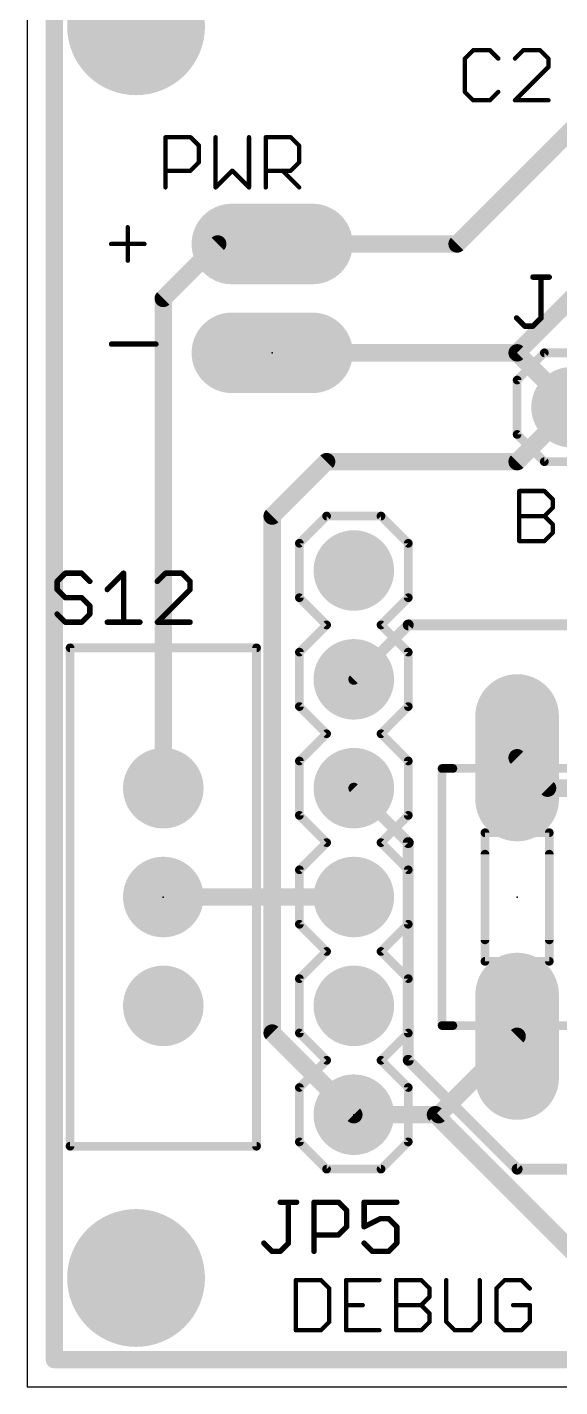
# Model space of a CAD drawing. Extents: x 0 to 100, y 0 to 50.
# Drawn here: x 0 to 12.43, y 0 to 31.73 of the extents above; entities that cross this region are included whole.
import ezdxf

# ---------------------------------------------------------------- set-up
doc = ezdxf.new("R2010")
doc.units = 0
for name, color, linetype in [('1', 22, 'CONTINUOUS'), ('16', 175, 'CONTINUOUS'), ('17', 82, 'CONTINUOUS'), ('18', 82, 'CONTINUOUS'), ('20', 7, 'CONTINUOUS'), ('21', 253, 'CONTINUOUS'), ('23', 7, 'CONTINUOUS'), ('25', 253, 'CONTINUOUS'), ('27', 253, 'CONTINUOUS'), ('51', 253, 'CONTINUOUS')]:
    doc.layers.add(name, color=color, linetype=linetype)

# ---------------------------------------------------------------- blocks, each defined once
blk = doc.blocks.new('ROUNDP')
at = {"const_width": 0.5}
blk.add_lwpolyline([(0, -0.25, 1), (0, 0.25, 1), (0, -0.25)], format="xyb", dxfattribs=at)
blk = doc.blocks.new('LONGP100')
at = {"const_width": 1}
blk.add_lwpolyline([(-0.5, 0), (0.5, 0)], dxfattribs=at)
at = {"const_width": 0.5}
for points in [[(-0.5, 0.25, 1), (-0.5, -0.25)], [(0.5, -0.25, 1), (0.5, 0.25)]]:
    blk.add_lwpolyline(points, format="xyb", dxfattribs=at)
blk = doc.blocks.new('RECT')
blk.add_solid([(-0.5, -0.5), (0.5, -0.5), (-0.5, 0.5), (0.5, 0.5)])
blk = doc.blocks.new('ROUNDV')
at = {"const_width": 0.5}
blk.add_lwpolyline([(0, -0.25, 1), (0, 0.25, 1), (0, -0.25)], format="xyb", dxfattribs=at)

msp = doc.modelspace()

# ---------------------------------------------------------------- linework, layer by layer
at = {"layer": '1'}
for points, const_width in [([(13.97, 30.61), (10.03, 26.67)], 0.4064), ([(10.03, 26.67), (5.715, 26.67)], 0.4064), ([(13.97, 26.67), (11.43, 24.13)], 0.4064), ([(5.715, 24.13), (11.43, 24.13)], 0.4064), ([(11.43, 24.13), (12.7, 22.86)], 0.4064), ([(12.7, 22.86), (11.43, 21.59)], 0.4064), ([(6.985, 21.59), (5.715, 20.32)], 0.4064), ([(11.43, 21.59), (6.985, 21.59)], 0.4064), ([(5.715, 20.32), (5.715, 8.255)], 0.4064), ([(7.62, 16.51), (8.89, 17.78)], 0.254), ([(8.89, 17.78), (12.7, 17.78)], 0.254), ([(12.14, 13.97), (11.43, 14.68)], 0.4064), ([(15.24, 13.97), (12.14, 13.97)], 0.4064), ([(5.715, 8.255), (7.62, 6.35)], 0.4064), ([(9.6, 6.35), (11.43, 8.18)], 0.4064), ([(7.62, 6.35), (9.525, 6.35)], 0.4064), ([(9.525, 6.35), (9.6, 6.35)], 0.4064), ([(13.335, 2.54), (9.525, 6.35)], 0.4064)]:
    msp.add_lwpolyline(points, dxfattribs=dict(at, const_width=const_width))
for points, const_width in [([(5.715, 26.7716, 1), (5.715, 26.5684)], 0.2032), ([(9.9582, 26.7418, 1), (10.1018, 26.5982)], 0.2032), ([(10.03, 26.5684, 1), (10.03, 26.7716)], 0.2032), ([(5.715, 24.2316, 1), (5.715, 24.0284)], 0.2032), ([(11.5018, 24.2018, 1), (11.3582, 24.0582)], 0.2032), ([(11.3582, 24.2018, 1), (11.5018, 24.0582)], 0.2032), ([(11.43, 24.0284, 1), (11.43, 24.2316)], 0.2032), ([(6.985, 21.6916, 1), (6.985, 21.4884)], 0.2032), ([(7.0568, 21.5182, 1), (6.9132, 21.6618)], 0.2032), ([(11.3582, 21.6618, 1), (11.5018, 21.5182)], 0.2032), ([(11.43, 21.4884, 1), (11.43, 21.6916)], 0.2032), ([(5.8166, 20.32, 1), (5.6134, 20.32)], 0.2032), ([(5.6432, 20.3918, 1), (5.7868, 20.2482)], 0.2032), ([(8.89, 17.8435, 1), (8.89, 17.7165)], 0.127), ([(8.9349, 17.7351, 1), (8.8451, 17.8249)], 0.127), ([(7.5751, 16.5549, 1), (7.6649, 16.4651)], 0.127), ([(11.5018, 14.7518, 1), (11.3582, 14.6082)], 0.2032), ([(12.14, 14.0716, 1), (12.14, 13.8684)], 0.2032), ([(12.0682, 13.8982, 1), (12.2118, 14.0418)], 0.2032), ([(5.6134, 8.255, 1), (5.8166, 8.255)], 0.2032), ([(5.7868, 8.3268, 1), (5.6432, 8.1832)], 0.2032), ([(11.5018, 8.1082, 1), (11.3582, 8.2518)], 0.2032), ([(7.62, 6.4516, 1), (7.62, 6.2484)], 0.2032), ([(7.5482, 6.2782, 1), (7.6918, 6.4218)], 0.2032), ([(9.525, 6.4516, 1), (9.525, 6.2484)], 0.2032), ([(9.5968, 6.4218, 1), (9.4532, 6.2782)], 0.2032), ([(9.5282, 6.4218, 1), (9.6718, 6.2782)], 0.2032), ([(9.525, 6.2484, 1), (9.525, 6.4516)], 0.2032), ([(9.6, 6.2484, 1), (9.6, 6.4516)], 0.2032)]:
    msp.add_lwpolyline(points, format="xyb", dxfattribs=dict(at, const_width=const_width))
at = {"layer": '16'}
for points, const_width in [([(0.635, 0.635), (0.635, 33.655)], 0.4064), ([(3.175, 25.4), (4.445, 26.67)], 0.4064), ([(4.445, 26.67), (5.715, 26.67)], 0.4064), ([(3.175, 13.97), (3.175, 25.4)], 0.4064), ([(8.89, 12.7), (7.62, 13.97)], 0.254), ([(8.89, 12.7), (8.89, 7.62)], 0.254), ([(7.62, 11.43), (3.175, 11.43)], 0.4064), ([(8.89, 7.62), (11.43, 5.08)], 0.254), ([(31.75, 5.08), (11.43, 5.08)], 0.254), ([(78.105, 0.635), (0.635, 0.635)], 0.4064)]:
    msp.add_lwpolyline(points, dxfattribs=dict(at, const_width=const_width))
for points, const_width in [([(4.445, 26.7716, 1), (4.445, 26.5684)], 0.2032), ([(4.5168, 26.5982, 1), (4.3732, 26.7418)], 0.2032), ([(5.715, 26.5684, 1), (5.715, 26.7716)], 0.2032), ([(3.2766, 25.4, 1), (3.0734, 25.4)], 0.2032), ([(3.1032, 25.4718, 1), (3.2468, 25.3282)], 0.2032), ([(3.0734, 13.97, 1), (3.2766, 13.97)], 0.2032), ([(7.6649, 14.0149, 1), (7.5751, 13.9251)], 0.127), ([(8.9535, 12.7, 1), (8.8265, 12.7)], 0.127), ([(8.8451, 12.6551, 1), (8.9349, 12.7449)], 0.127), ([(3.175, 11.5316, 1), (3.175, 11.3284)], 0.2032), ([(7.62, 11.3284, 1), (7.62, 11.5316)], 0.2032), ([(8.9349, 7.6649, 1), (8.8451, 7.5751)], 0.127), ([(8.8265, 7.62, 1), (8.9535, 7.62)], 0.127), ([(11.43, 5.1435, 1), (11.43, 5.0165)], 0.127), ([(11.3851, 5.0351, 1), (11.4749, 5.1249)], 0.127), ([(0.635, 0.7366, 1), (0.635, 0.5334)], 0.2032), ([(0.5334, 0.635, 1), (0.7366, 0.635)], 0.2032)]:
    msp.add_lwpolyline(points, format="xyb", dxfattribs=dict(at, const_width=const_width))
at = {"layer": '20'}
for p, q in [((0, 49.52), (0, 0)), ((0, 0), (100, 0))]:
    msp.add_line(p, q, dxfattribs=at)
at = {"layer": '21', "const_width": 0.2032}
for points in [[(12.065, 24.13), (11.43, 23.495)], [(12.065, 24.13), (13.335, 24.13)], [(11.43, 23.495), (11.43, 22.225)], [(11.43, 22.225), (12.065, 21.59)], [(13.335, 21.59), (12.065, 21.59)], [(6.35, 19.685), (6.985, 20.32)], [(6.985, 20.32), (8.255, 20.32)], [(8.255, 20.32), (8.89, 19.685)], [(6.35, 18.415), (6.35, 19.685)], [(8.89, 19.685), (8.89, 18.415)], [(6.985, 17.78), (6.35, 18.415)], [(8.89, 18.415), (8.255, 17.78)], [(6.35, 17.145), (6.985, 17.78)], [(8.255, 17.78), (8.89, 17.145)], [(5.35, 17.245), (1, 17.245)], [(1, 17.245), (1, 5.615)], [(5.35, 5.615), (5.35, 17.245)], [(6.35, 15.875), (6.35, 17.145)], [(8.89, 17.145), (8.89, 15.875)], [(6.985, 15.24), (6.35, 15.875)], [(8.89, 15.875), (8.255, 15.24)], [(6.35, 14.605), (6.985, 15.24)], [(8.255, 15.24), (8.89, 14.605)], [(6.35, 13.335), (6.35, 14.605)], [(8.89, 14.605), (8.89, 13.335)], [(9.68, 8.43), (9.68, 14.43)], [(9.68, 14.43), (9.93, 14.43)], [(6.35, 13.335), (6.985, 12.7)], [(8.255, 12.7), (8.89, 13.335)], [(6.35, 12.065), (6.985, 12.7)], [(8.255, 12.7), (8.89, 12.065)], [(10.68, 12.43), (10.68, 10.43)], [(12.18, 12.43), (12.18, 10.43)], [(6.35, 10.795), (6.35, 12.065)], [(8.89, 12.065), (8.89, 10.795)], [(6.985, 10.16), (6.35, 10.795)], [(8.89, 10.795), (8.255, 10.16)], [(6.35, 9.525), (6.985, 10.16)], [(8.255, 10.16), (8.89, 9.525)], [(6.35, 8.255), (6.35, 9.525)], [(8.89, 9.525), (8.89, 8.255)], [(6.985, 7.62), (6.35, 8.255)], [(8.89, 8.255), (8.255, 7.62)], [(9.93, 8.43), (9.68, 8.43)], [(6.35, 6.985), (6.985, 7.62)], [(8.255, 7.62), (8.89, 6.985)], [(6.35, 5.715), (6.35, 6.985)], [(8.89, 6.985), (8.89, 5.715)], [(1, 5.615), (5.35, 5.615)], [(6.35, 5.715), (6.985, 5.08)], [(8.255, 5.08), (8.89, 5.715)], [(6.985, 5.08), (8.255, 5.08)]]:
    msp.add_lwpolyline(points, dxfattribs=at)
at = {"layer": '21', "const_width": 0.1016}
for points in [[(12.065, 24.1808, 1), (12.065, 24.0792)], [(12.1009, 24.0941, 1), (12.0291, 24.1659)], [(11.4808, 23.495, 1), (11.3792, 23.495)], [(11.3941, 23.5309, 1), (11.4659, 23.4591)], [(11.4659, 22.2609, 1), (11.3941, 22.1891)], [(11.3792, 22.225, 1), (11.4808, 22.225)], [(12.065, 21.6408, 1), (12.065, 21.5392)], [(12.0291, 21.5541, 1), (12.1009, 21.6259)], [(6.985, 20.3708, 1), (6.985, 20.2692)], [(7.0209, 20.2841, 1), (6.9491, 20.3559)], [(8.2909, 20.3559, 1), (8.2191, 20.2841)], [(8.255, 20.2692, 1), (8.255, 20.3708)], [(6.4008, 19.685, 1), (6.2992, 19.685)], [(6.3141, 19.7209, 1), (6.3859, 19.6491)], [(8.9408, 19.685, 1), (8.8392, 19.685)], [(8.8541, 19.6491, 1), (8.9259, 19.7209)], [(6.3859, 18.4509, 1), (6.3141, 18.3791)], [(6.2992, 18.415, 1), (6.4008, 18.415)], [(8.8392, 18.415, 1), (8.9408, 18.415)], [(8.9259, 18.3791, 1), (8.8541, 18.4509)], [(7.0209, 17.7441, 1), (6.9491, 17.8159)], [(6.9491, 17.7441, 1), (7.0209, 17.8159)], [(8.2909, 17.8159, 1), (8.2191, 17.7441)], [(8.2191, 17.8159, 1), (8.2909, 17.7441)], [(1, 17.2958, 1), (1, 17.1942)], [(1.0508, 17.245, 1), (0.9492, 17.245)], [(5.4008, 17.245, 1), (5.2992, 17.245)], [(5.35, 17.1942, 1), (5.35, 17.2958)], [(6.4008, 17.145, 1), (6.2992, 17.145)], [(6.3141, 17.1809, 1), (6.3859, 17.1091)], [(8.9408, 17.145, 1), (8.8392, 17.145)], [(8.8541, 17.1091, 1), (8.9259, 17.1809)], [(6.3859, 15.9109, 1), (6.3141, 15.8391)], [(6.2992, 15.875, 1), (6.4008, 15.875)], [(8.8392, 15.875, 1), (8.9408, 15.875)], [(8.9259, 15.8391, 1), (8.8541, 15.9109)], [(7.0209, 15.2041, 1), (6.9491, 15.2759)], [(6.9491, 15.2041, 1), (7.0209, 15.2759)], [(8.2909, 15.2759, 1), (8.2191, 15.2041)], [(8.2191, 15.2759, 1), (8.2909, 15.2041)], [(6.4008, 14.605, 1), (6.2992, 14.605)], [(6.3141, 14.6409, 1), (6.3859, 14.5691)], [(8.9408, 14.605, 1), (8.8392, 14.605)], [(8.8541, 14.5691, 1), (8.9259, 14.6409)], [(9.7308, 14.43, 1), (9.6292, 14.43)], [(9.68, 14.4808, 1), (9.68, 14.3792)], [(9.93, 14.3792, 1), (9.93, 14.4808)], [(6.3859, 13.3709, 1), (6.3141, 13.2991)], [(6.2992, 13.335, 1), (6.4008, 13.335)], [(8.8392, 13.335, 1), (8.9408, 13.335)], [(8.9259, 13.2991, 1), (8.8541, 13.3709)], [(7.0209, 12.6641, 1), (6.9491, 12.7359)], [(6.9491, 12.6641, 1), (7.0209, 12.7359)], [(8.2909, 12.7359, 1), (8.2191, 12.6641)], [(8.2191, 12.7359, 1), (8.2909, 12.6641)], [(10.7308, 12.43, 1), (10.6292, 12.43)], [(12.2308, 12.43, 1), (12.1292, 12.43)], [(6.4008, 12.065, 1), (6.2992, 12.065)], [(6.3141, 12.1009, 1), (6.3859, 12.0291)], [(8.9408, 12.065, 1), (8.8392, 12.065)], [(8.8541, 12.0291, 1), (8.9259, 12.1009)], [(6.3859, 10.8309, 1), (6.3141, 10.7591)], [(6.2992, 10.795, 1), (6.4008, 10.795)], [(8.8392, 10.795, 1), (8.9408, 10.795)], [(8.9259, 10.7591, 1), (8.8541, 10.8309)], [(10.6292, 10.43, 1), (10.7308, 10.43)], [(12.1292, 10.43, 1), (12.2308, 10.43)], [(7.0209, 10.1241, 1), (6.9491, 10.1959)], [(6.9491, 10.1241, 1), (7.0209, 10.1959)], [(8.2909, 10.1959, 1), (8.2191, 10.1241)], [(8.2191, 10.1959, 1), (8.2909, 10.1241)], [(6.4008, 9.525, 1), (6.2992, 9.525)], [(6.3141, 9.5609, 1), (6.3859, 9.4891)], [(8.9408, 9.525, 1), (8.8392, 9.525)], [(8.8541, 9.4891, 1), (8.9259, 9.5609)], [(6.3859, 8.2909, 1), (6.3141, 8.2191)], [(6.2992, 8.255, 1), (6.4008, 8.255)], [(8.8392, 8.255, 1), (8.9408, 8.255)], [(8.9259, 8.2191, 1), (8.8541, 8.2909)], [(9.68, 8.4808, 1), (9.68, 8.3792)], [(9.6292, 8.43, 1), (9.7308, 8.43)], [(9.93, 8.3792, 1), (9.93, 8.4808)], [(7.0209, 7.5841, 1), (6.9491, 7.6559)], [(6.9491, 7.5841, 1), (7.0209, 7.6559)], [(8.2909, 7.6559, 1), (8.2191, 7.5841)], [(8.2191, 7.6559, 1), (8.2909, 7.5841)], [(6.4008, 6.985, 1), (6.2992, 6.985)], [(6.3141, 7.0209, 1), (6.3859, 6.9491)], [(8.9408, 6.985, 1), (8.8392, 6.985)], [(8.8541, 6.9491, 1), (8.9259, 7.0209)], [(1, 5.6658, 1), (1, 5.5642)], [(5.35, 5.5642, 1), (5.35, 5.6658)], [(6.3859, 5.7509, 1), (6.3141, 5.6791)], [(6.2992, 5.715, 1), (6.4008, 5.715)], [(8.8392, 5.715, 1), (8.9408, 5.715)], [(8.9259, 5.6791, 1), (8.8541, 5.7509)], [(0.9492, 5.615, 1), (1.0508, 5.615)], [(5.2992, 5.615, 1), (5.4008, 5.615)], [(6.985, 5.1308, 1), (6.985, 5.0292)], [(6.9491, 5.0441, 1), (7.0209, 5.1159)], [(8.2191, 5.1159, 1), (8.2909, 5.0441)], [(8.255, 5.0292, 1), (8.255, 5.1308)]]:
    msp.add_lwpolyline(points, format="xyb", dxfattribs=at)
at = {"layer": '23'}
for p in [(5.715, 24.13), (3.175, 11.43), (11.43, 11.43), (7.62, 6.35)]:
    msp.add_point(p, dxfattribs=at)
at = {"layer": '25'}
for points, const_width in [([(10.4057, 31.1922), (10.2108, 30.9973)], 0.1016), ([(10.7955, 31.1922), (10.4057, 31.1922)], 0.1016), ([(10.9904, 30.9973), (10.7955, 31.1922)], 0.1016), ([(11.5751, 31.1922), (11.3802, 30.9973)], 0.1016), ([(11.9649, 31.1922), (11.5751, 31.1922)], 0.1016), ([(12.1598, 30.9973), (11.9649, 31.1922)], 0.1016), ([(10.2108, 30.9973), (10.2108, 30.2177)], 0.1016), ([(11.3802, 30.0228), (12.1598, 30.8024)], 0.1016), ([(12.1598, 30.8024), (12.1598, 30.9973)], 0.1016), ([(10.2108, 30.2177), (10.4057, 30.0228)], 0.1016), ([(10.7955, 30.0228), (10.9904, 30.2177)], 0.1016), ([(10.4057, 30.0228), (10.7955, 30.0228)], 0.1016), ([(12.1598, 30.0228), (11.3802, 30.0228)], 0.1016), ([(3.2258, 27.9908), (3.2258, 29.1602)], 0.1016), ([(3.2258, 29.1602), (3.8105, 29.1602)], 0.1016), ([(3.8105, 29.1602), (4.0054, 28.9653)], 0.1016), ([(4.3952, 29.1602), (4.3952, 27.9908)], 0.1016), ([(5.1748, 27.9908), (5.1748, 29.1602)], 0.1016), ([(5.5646, 27.9908), (5.5646, 29.1602)], 0.1016), ([(5.5646, 29.1602), (6.1493, 29.1602)], 0.1016), ([(6.1493, 29.1602), (6.3442, 28.9653)], 0.1016), ([(4.0054, 28.9653), (4.0054, 28.5755)], 0.1016), ([(6.3442, 28.9653), (6.3442, 28.5755)], 0.1016), ([(4.0054, 28.5755), (3.8105, 28.3806)], 0.1016), ([(6.3442, 28.5755), (6.1493, 28.3806)], 0.1016), ([(3.8105, 28.3806), (3.2258, 28.3806)], 0.1016), ([(4.3952, 27.9908), (4.785, 28.3806)], 0.1016), ([(4.785, 28.3806), (5.1748, 27.9908)], 0.1016), ([(6.1493, 28.3806), (5.5646, 28.3806)], 0.1016), ([(5.9544, 28.3806), (6.3442, 27.9908)], 0.1016), ([(2.3456, 27.0603), (2.3456, 26.2807)], 0.1016), ([(1.9558, 26.6705), (2.7354, 26.6705)], 0.1016), ([(11.7986, 25.8963), (12.1799, 25.8963)], 0.127), ([(11.9893, 24.943), (11.9893, 25.8963)], 0.127), ([(11.4173, 24.943), (11.608, 24.7523)], 0.127), ([(11.608, 24.7523), (11.7986, 24.7523)], 0.127), ([(11.7986, 24.7523), (11.9893, 24.943)], 0.127), ([(1.9685, 24.3339), (3.0023, 24.3339)], 0.127), ([(0.8892, 18.9875), (0.6985, 18.7968)], 0.127), ([(1.2705, 18.9875), (0.8892, 18.9875)], 0.127), ([(1.4612, 18.7968), (1.2705, 18.9875)], 0.127), ([(1.8679, 18.6061), (2.2492, 18.9875)], 0.127), ([(2.2492, 18.9875), (2.2492, 17.8435)], 0.127), ([(3.228, 18.9875), (3.0373, 18.7968)], 0.127), ([(3.6093, 18.9875), (3.228, 18.9875)], 0.127), ([(3.7999, 18.7968), (3.6093, 18.9875)], 0.127), ([(0.6985, 18.7968), (0.6985, 18.6061)], 0.127), ([(3.7999, 18.6061), (3.7999, 18.7968)], 0.127), ([(0.6985, 18.6061), (0.8892, 18.4155)], 0.127), ([(0.8892, 18.4155), (1.2705, 18.4155)], 0.127), ([(1.2705, 18.4155), (1.4612, 18.2248)], 0.127), ([(3.0373, 17.8435), (3.7999, 18.6061)], 0.127), ([(0.8892, 17.8435), (0.6985, 18.0342)], 0.127), ([(1.4612, 18.0342), (1.2705, 17.8435)], 0.127), ([(1.4612, 18.2248), (1.4612, 18.0342)], 0.127), ([(1.2705, 17.8435), (0.8892, 17.8435)], 0.127), ([(1.8679, 17.8435), (2.6305, 17.8435)], 0.127), ([(3.7999, 17.8435), (3.0373, 17.8435)], 0.127), ([(5.9028, 4.3063), (6.2842, 4.3063)], 0.127), ([(6.0935, 3.353), (6.0935, 4.3063)], 0.127), ([(6.6909, 3.1623), (6.6909, 4.3063)], 0.127), ([(6.6909, 4.3063), (7.2629, 4.3063)], 0.127), ([(7.2629, 4.3063), (7.4536, 4.1156)], 0.127), ([(7.4536, 4.1156), (7.4536, 3.7343)], 0.127), ([(8.6229, 4.3063), (7.8603, 4.3063)], 0.127), ([(7.8603, 4.3063), (7.8603, 3.7343)], 0.127), ([(7.8603, 3.7343), (8.2416, 3.925)], 0.127), ([(8.2416, 3.925), (8.4323, 3.925)], 0.127), ([(8.4323, 3.925), (8.6229, 3.7343)], 0.127), ([(7.2629, 3.5436), (6.6909, 3.5436)], 0.127), ([(7.4536, 3.7343), (7.2629, 3.5436)], 0.127), ([(8.6229, 3.7343), (8.6229, 3.353)], 0.127), ([(5.5215, 3.353), (5.7122, 3.1623)], 0.127), ([(5.7122, 3.1623), (5.9028, 3.1623)], 0.127), ([(5.9028, 3.1623), (6.0935, 3.353)], 0.127), ([(8.051, 3.1623), (7.8603, 3.353)], 0.127), ([(8.4323, 3.1623), (8.051, 3.1623)], 0.127), ([(8.6229, 3.353), (8.4323, 3.1623)], 0.127)]:
    msp.add_lwpolyline(points, dxfattribs=dict(at, const_width=const_width))
for points, const_width in [([(10.4057, 31.2176, 1), (10.4057, 31.1668)], 0.0508), ([(10.4237, 31.1742, 1), (10.3877, 31.2102)], 0.0508), ([(10.8135, 31.2102, 1), (10.7775, 31.1742)], 0.0508), ([(10.7955, 31.1668, 1), (10.7955, 31.2176)], 0.0508), ([(11.5751, 31.2176, 1), (11.5751, 31.1668)], 0.0508), ([(11.5931, 31.1742, 1), (11.5571, 31.2102)], 0.0508), ([(11.9829, 31.2102, 1), (11.9469, 31.1742)], 0.0508), ([(11.9649, 31.1668, 1), (11.9649, 31.2176)], 0.0508), ([(10.1928, 31.0153, 1), (10.2288, 30.9793)], 0.0508), ([(10.2362, 30.9973, 1), (10.1854, 30.9973)], 0.0508), ([(10.9724, 30.9793, 1), (11.0084, 31.0153)], 0.0508), ([(11.3622, 31.0153, 1), (11.3982, 30.9793)], 0.0508), ([(12.1852, 30.9973, 1), (12.1344, 30.9973)], 0.0508), ([(12.1344, 30.8024, 1), (12.1852, 30.8024)], 0.0508), ([(12.1418, 30.9793, 1), (12.1778, 31.0153)], 0.0508), ([(12.1778, 30.7844, 1), (12.1418, 30.8204)], 0.0508), ([(10.2288, 30.2357, 1), (10.1928, 30.1997)], 0.0508), ([(10.1854, 30.2177, 1), (10.2362, 30.2177)], 0.0508), ([(11.0084, 30.1997, 1), (10.9724, 30.2357)], 0.0508), ([(10.4057, 30.0482, 1), (10.4057, 29.9974)], 0.0508), ([(10.3877, 30.0048, 1), (10.4237, 30.0408)], 0.0508), ([(10.7775, 30.0408, 1), (10.8135, 30.0048)], 0.0508), ([(10.7955, 29.9974, 1), (10.7955, 30.0482)], 0.0508), ([(11.3622, 30.0408, 1), (11.3982, 30.0048)], 0.0508), ([(11.3802, 30.0482, 1), (11.3802, 29.9974)], 0.0508), ([(12.1598, 29.9974, 1), (12.1598, 30.0482)], 0.0508), ([(3.2512, 29.1602, 1), (3.2004, 29.1602)], 0.0508), ([(3.2258, 29.1856, 1), (3.2258, 29.1348)], 0.0508), ([(3.8285, 29.1782, 1), (3.7925, 29.1422)], 0.0508), ([(3.8105, 29.1348, 1), (3.8105, 29.1856)], 0.0508), ([(4.4206, 29.1602, 1), (4.3698, 29.1602)], 0.0508), ([(5.2002, 29.1602, 1), (5.1494, 29.1602)], 0.0508), ([(5.59, 29.1602, 1), (5.5392, 29.1602)], 0.0508), ([(5.5646, 29.1856, 1), (5.5646, 29.1348)], 0.0508), ([(6.1673, 29.1782, 1), (6.1313, 29.1422)], 0.0508), ([(6.1493, 29.1348, 1), (6.1493, 29.1856)], 0.0508), ([(4.0308, 28.9653, 1), (3.98, 28.9653)], 0.0508), ([(3.9874, 28.9473, 1), (4.0234, 28.9833)], 0.0508), ([(6.3696, 28.9653, 1), (6.3188, 28.9653)], 0.0508), ([(6.3262, 28.9473, 1), (6.3622, 28.9833)], 0.0508), ([(3.98, 28.5755, 1), (4.0308, 28.5755)], 0.0508), ([(4.0234, 28.5575, 1), (3.9874, 28.5935)], 0.0508), ([(6.3188, 28.5755, 1), (6.3696, 28.5755)], 0.0508), ([(6.3622, 28.5575, 1), (6.3262, 28.5935)], 0.0508), ([(3.2258, 28.406, 1), (3.2258, 28.3552)], 0.0508), ([(3.7925, 28.3986, 1), (3.8285, 28.3626)], 0.0508), ([(3.8105, 28.3552, 1), (3.8105, 28.406)], 0.0508), ([(4.803, 28.3986, 1), (4.767, 28.3626)], 0.0508), ([(4.803, 28.3626, 1), (4.767, 28.3986)], 0.0508), ([(5.5646, 28.406, 1), (5.5646, 28.3552)], 0.0508), ([(5.9724, 28.3986, 1), (5.9364, 28.3626)], 0.0508), ([(6.1313, 28.3986, 1), (6.1673, 28.3626)], 0.0508), ([(6.1493, 28.3552, 1), (6.1493, 28.406)], 0.0508), ([(3.2004, 27.9908, 1), (3.2512, 27.9908)], 0.0508), ([(4.3772, 28.0088, 1), (4.4132, 27.9728)], 0.0508), ([(4.3698, 27.9908, 1), (4.4206, 27.9908)], 0.0508), ([(5.1494, 27.9908, 1), (5.2002, 27.9908)], 0.0508), ([(5.1568, 27.9728, 1), (5.1928, 28.0088)], 0.0508), ([(5.5392, 27.9908, 1), (5.59, 27.9908)], 0.0508), ([(6.3262, 27.9728, 1), (6.3622, 28.0088)], 0.0508), ([(2.371, 27.0603, 1), (2.3202, 27.0603)], 0.0508), ([(1.9558, 26.6959, 1), (1.9558, 26.6451)], 0.0508), ([(2.7354, 26.6451, 1), (2.7354, 26.6959)], 0.0508), ([(2.3202, 26.2807, 1), (2.371, 26.2807)], 0.0508), ([(11.7986, 25.928, 1), (11.7986, 25.8645)], 0.0635), ([(12.021, 25.8963, 1), (11.9575, 25.8963)], 0.0635), ([(12.1799, 25.8645, 1), (12.1799, 25.928)], 0.0635), ([(11.4398, 24.9654, 1), (11.3948, 24.9205)], 0.0635), ([(11.608, 24.7841, 1), (11.608, 24.7206)], 0.0635), ([(11.5855, 24.7298, 1), (11.6304, 24.7748)], 0.0635), ([(11.7762, 24.7748, 1), (11.8211, 24.7298)], 0.0635), ([(11.7986, 24.7206, 1), (11.7986, 24.7841)], 0.0635), ([(11.9575, 24.943, 1), (12.021, 24.943)], 0.0635), ([(12.0117, 24.9205, 1), (11.9668, 24.9654)], 0.0635), ([(1.9685, 24.3656, 1), (1.9685, 24.3021)], 0.0635), ([(3.0023, 24.3021, 1), (3.0023, 24.3656)], 0.0635), ([(0.8892, 19.0192, 1), (0.8892, 18.9557)], 0.0635), ([(0.9116, 18.965, 1), (0.8667, 19.0099)], 0.0635), ([(1.2929, 19.0099, 1), (1.248, 18.965)], 0.0635), ([(1.2705, 18.9557, 1), (1.2705, 19.0192)], 0.0635), ([(2.281, 18.9875, 1), (2.2175, 18.9875)], 0.0635), ([(2.2717, 18.965, 1), (2.2268, 19.0099)], 0.0635), ([(3.228, 19.0192, 1), (3.228, 18.9557)], 0.0635), ([(3.2504, 18.965, 1), (3.2055, 19.0099)], 0.0635), ([(3.6317, 19.0099, 1), (3.5868, 18.965)], 0.0635), ([(3.6093, 18.9557, 1), (3.6093, 19.0192)], 0.0635), ([(0.7303, 18.7968, 1), (0.6667, 18.7968)], 0.0635), ([(0.676, 18.8193, 1), (0.721, 18.7744)], 0.0635), ([(1.4387, 18.7744, 1), (1.4836, 18.8193)], 0.0635), ([(3.0148, 18.8193, 1), (3.0597, 18.7744)], 0.0635), ([(3.8317, 18.7968, 1), (3.7682, 18.7968)], 0.0635), ([(3.7775, 18.7744, 1), (3.8224, 18.8193)], 0.0635), ([(0.6667, 18.6061, 1), (0.7303, 18.6061)], 0.0635), ([(0.721, 18.6286, 1), (0.676, 18.5837)], 0.0635), ([(0.8892, 18.4472, 1), (0.8892, 18.3837)], 0.0635), ([(0.8667, 18.393, 1), (0.9116, 18.4379)], 0.0635), ([(1.2929, 18.4379, 1), (1.248, 18.393)], 0.0635), ([(1.2705, 18.3837, 1), (1.2705, 18.4472)], 0.0635), ([(1.8454, 18.6286, 1), (1.8903, 18.5837)], 0.0635), ([(3.7682, 18.6061, 1), (3.8317, 18.6061)], 0.0635), ([(3.8224, 18.5837, 1), (3.7775, 18.6286)], 0.0635), ([(0.721, 18.0566, 1), (0.676, 18.0117)], 0.0635), ([(1.4929, 18.2248, 1), (1.4294, 18.2248)], 0.0635), ([(1.4387, 18.2024, 1), (1.4836, 18.2473)], 0.0635), ([(1.4836, 18.0117, 1), (1.4387, 18.0566)], 0.0635), ([(0.8892, 17.8753, 1), (0.8892, 17.8118)], 0.0635), ([(0.8667, 17.821, 1), (0.9116, 17.866)], 0.0635), ([(1.248, 17.866, 1), (1.2929, 17.821)], 0.0635), ([(1.2705, 17.8118, 1), (1.2705, 17.8753)], 0.0635), ([(1.4294, 18.0342, 1), (1.4929, 18.0342)], 0.0635), ([(1.8679, 17.8753, 1), (1.8679, 17.8118)], 0.0635), ([(2.2175, 17.8435, 1), (2.281, 17.8435)], 0.0635), ([(2.6305, 17.8118, 1), (2.6305, 17.8753)], 0.0635), ([(3.0148, 17.866, 1), (3.0597, 17.821)], 0.0635), ([(3.0373, 17.8753, 1), (3.0373, 17.8118)], 0.0635), ([(3.7999, 17.8118, 1), (3.7999, 17.8753)], 0.0635), ([(5.9028, 4.338, 1), (5.9028, 4.2745)], 0.0635), ([(6.1252, 4.3063, 1), (6.0617, 4.3063)], 0.0635), ([(6.2842, 4.2745, 1), (6.2842, 4.338)], 0.0635), ([(6.6909, 4.338, 1), (6.6909, 4.2745)], 0.0635), ([(6.7226, 4.3063, 1), (6.6592, 4.3063)], 0.0635), ([(7.2853, 4.3287, 1), (7.2404, 4.2838)], 0.0635), ([(7.2629, 4.2745, 1), (7.2629, 4.338)], 0.0635), ([(7.4853, 4.1156, 1), (7.4218, 4.1156)], 0.0635), ([(7.4311, 4.0932, 1), (7.476, 4.1381)], 0.0635), ([(7.8603, 4.338, 1), (7.8603, 4.2745)], 0.0635), ([(7.892, 4.3063, 1), (7.8285, 4.3063)], 0.0635), ([(8.6229, 4.2745, 1), (8.6229, 4.338)], 0.0635), ([(8.2416, 3.9567, 1), (8.2416, 3.8932)], 0.0635), ([(8.2558, 3.8966, 1), (8.2274, 3.9533)], 0.0635), ([(8.4547, 3.9474, 1), (8.4098, 3.9025)], 0.0635), ([(8.4323, 3.8932, 1), (8.4323, 3.9567)], 0.0635), ([(6.6909, 3.5754, 1), (6.6909, 3.5119)], 0.0635), ([(7.2404, 3.5661, 1), (7.2853, 3.5212)], 0.0635), ([(7.2629, 3.5119, 1), (7.2629, 3.5754)], 0.0635), ([(7.4218, 3.7343, 1), (7.4853, 3.7343)], 0.0635), ([(7.476, 3.7118, 1), (7.4311, 3.7567)], 0.0635), ([(7.8461, 3.7627, 1), (7.8745, 3.7059)], 0.0635), ([(7.8285, 3.7343, 1), (7.892, 3.7343)], 0.0635), ([(8.6547, 3.7343, 1), (8.5912, 3.7343)], 0.0635), ([(8.6005, 3.7118, 1), (8.6454, 3.7567)], 0.0635), ([(5.544, 3.3754, 1), (5.4991, 3.3305)], 0.0635), ([(5.7122, 3.1941, 1), (5.7122, 3.1305)], 0.0635), ([(5.6897, 3.1398, 1), (5.7346, 3.1848)], 0.0635), ([(5.8804, 3.1848, 1), (5.9253, 3.1398)], 0.0635), ([(5.9028, 3.1305, 1), (5.9028, 3.1941)], 0.0635), ([(6.0617, 3.353, 1), (6.1252, 3.353)], 0.0635), ([(6.1159, 3.3305, 1), (6.071, 3.3754)], 0.0635), ([(6.6592, 3.1623, 1), (6.7226, 3.1623)], 0.0635), ([(7.8827, 3.3754, 1), (7.8378, 3.3305)], 0.0635), ([(8.051, 3.1941, 1), (8.051, 3.1305)], 0.0635), ([(8.0285, 3.1398, 1), (8.0734, 3.1848)], 0.0635), ([(8.4098, 3.1848, 1), (8.4547, 3.1398)], 0.0635), ([(8.4323, 3.1305, 1), (8.4323, 3.1941)], 0.0635), ([(8.5912, 3.353, 1), (8.6547, 3.353)], 0.0635), ([(8.6454, 3.3305, 1), (8.6005, 3.3754)], 0.0635)]:
    msp.add_lwpolyline(points, format="xyb", dxfattribs=dict(at, const_width=const_width))
at = {"layer": '27', "const_width": 0.1016}
for points in [[(11.4808, 19.7358), (11.4808, 20.9052)], [(11.4808, 20.9052), (12.0655, 20.9052)], [(12.0655, 20.9052), (12.2604, 20.7103)], [(12.2604, 20.7103), (12.2604, 20.5154)], [(11.4808, 20.3205), (12.0655, 20.3205)], [(12.2604, 20.5154), (12.0655, 20.3205)], [(12.0655, 20.3205), (12.2604, 20.1256)], [(12.2604, 20.1256), (12.2604, 19.9307)], [(12.0655, 19.7358), (11.4808, 19.7358)], [(12.2604, 19.9307), (12.0655, 19.7358)], [(6.2688, 2.4902), (6.2688, 1.3208)], [(6.8535, 2.4902), (6.2688, 2.4902)], [(7.0484, 2.2953), (6.8535, 2.4902)], [(8.2178, 2.4902), (7.4382, 2.4902)], [(7.4382, 2.4902), (7.4382, 1.3208)], [(8.6076, 1.3208), (8.6076, 2.4902)], [(8.6076, 2.4902), (9.1923, 2.4902)], [(9.1923, 2.4902), (9.3872, 2.2953)], [(9.777, 2.4902), (9.777, 1.5157)], [(10.5566, 1.5157), (10.5566, 2.4902)], [(11.1413, 2.4902), (10.9464, 2.2953)], [(11.5311, 2.4902), (11.1413, 2.4902)], [(11.726, 2.2953), (11.5311, 2.4902)], [(7.0484, 1.5157), (7.0484, 2.2953)], [(9.3872, 2.2953), (9.3872, 2.1004)], [(10.9464, 2.2953), (10.9464, 1.5157)], [(7.4382, 1.9055), (7.828, 1.9055)], [(8.6076, 1.9055), (9.1923, 1.9055)], [(9.3872, 2.1004), (9.1923, 1.9055)], [(9.1923, 1.9055), (9.3872, 1.7106)], [(11.726, 1.9055), (11.3362, 1.9055)], [(11.726, 1.5157), (11.726, 1.9055)], [(9.3872, 1.7106), (9.3872, 1.5157)], [(6.2688, 1.3208), (6.8535, 1.3208)], [(6.8535, 1.3208), (7.0484, 1.5157)], [(7.4382, 1.3208), (8.2178, 1.3208)], [(9.1923, 1.3208), (8.6076, 1.3208)], [(9.3872, 1.5157), (9.1923, 1.3208)], [(9.777, 1.5157), (9.9719, 1.3208)], [(9.9719, 1.3208), (10.3617, 1.3208)], [(10.3617, 1.3208), (10.5566, 1.5157)], [(10.9464, 1.5157), (11.1413, 1.3208)], [(11.1413, 1.3208), (11.5311, 1.3208)], [(11.5311, 1.3208), (11.726, 1.5157)]]:
    msp.add_lwpolyline(points, dxfattribs=at)
at = {"layer": '27', "const_width": 0.0508}
for points in [[(11.5062, 20.9052, 1), (11.4554, 20.9052)], [(11.4808, 20.9306, 1), (11.4808, 20.8798)], [(12.0835, 20.9232, 1), (12.0475, 20.8872)], [(12.0655, 20.8798, 1), (12.0655, 20.9306)], [(12.2858, 20.7103, 1), (12.235, 20.7103)], [(12.2424, 20.6923, 1), (12.2784, 20.7283)], [(11.4808, 20.3459, 1), (11.4808, 20.2951)], [(12.0835, 20.3385, 1), (12.0475, 20.3025)], [(12.0475, 20.3385, 1), (12.0835, 20.3025)], [(12.0655, 20.2951, 1), (12.0655, 20.3459)], [(12.235, 20.5154, 1), (12.2858, 20.5154)], [(12.2784, 20.4974, 1), (12.2424, 20.5334)], [(12.2858, 20.1256, 1), (12.235, 20.1256)], [(12.2424, 20.1076, 1), (12.2784, 20.1436)], [(11.4808, 19.7612, 1), (11.4808, 19.7104)], [(11.4554, 19.7358, 1), (11.5062, 19.7358)], [(12.0475, 19.7538, 1), (12.0835, 19.7178)], [(12.0655, 19.7104, 1), (12.0655, 19.7612)], [(12.235, 19.9307, 1), (12.2858, 19.9307)], [(12.2784, 19.9127, 1), (12.2424, 19.9487)], [(6.2942, 2.4902, 1), (6.2434, 2.4902)], [(6.2688, 2.5156, 1), (6.2688, 2.4648)], [(6.8715, 2.5082, 1), (6.8355, 2.4722)], [(6.8535, 2.4648, 1), (6.8535, 2.5156)], [(7.4382, 2.5156, 1), (7.4382, 2.4648)], [(7.4636, 2.4902, 1), (7.4128, 2.4902)], [(8.2178, 2.4648, 1), (8.2178, 2.5156)], [(8.633, 2.4902, 1), (8.5822, 2.4902)], [(8.6076, 2.5156, 1), (8.6076, 2.4648)], [(9.2103, 2.5082, 1), (9.1743, 2.4722)], [(9.1923, 2.4648, 1), (9.1923, 2.5156)], [(9.8024, 2.4902, 1), (9.7516, 2.4902)], [(10.582, 2.4902, 1), (10.5312, 2.4902)], [(11.1413, 2.5156, 1), (11.1413, 2.4648)], [(11.1592, 2.4722, 1), (11.1233, 2.5082)], [(11.549, 2.5082, 1), (11.5131, 2.4722)], [(11.5311, 2.4648, 1), (11.5311, 2.5156)], [(7.0738, 2.2953, 1), (7.023, 2.2953)], [(7.0304, 2.2773, 1), (7.0664, 2.3133)], [(9.4126, 2.2953, 1), (9.3618, 2.2953)], [(9.3692, 2.2773, 1), (9.4052, 2.3133)], [(10.9284, 2.3133, 1), (10.9644, 2.2773)], [(10.9718, 2.2953, 1), (10.921, 2.2953)], [(11.708, 2.2773, 1), (11.7439, 2.3133)], [(7.4382, 1.9309, 1), (7.4382, 1.8801)], [(7.828, 1.8801, 1), (7.828, 1.9309)], [(8.6076, 1.9309, 1), (8.6076, 1.8801)], [(9.2103, 1.9235, 1), (9.1743, 1.8875)], [(9.1743, 1.9235, 1), (9.2103, 1.8875)], [(9.1923, 1.8801, 1), (9.1923, 1.9309)], [(9.3618, 2.1004, 1), (9.4126, 2.1004)], [(9.4052, 2.0824, 1), (9.3692, 2.1184)], [(11.3362, 1.9309, 1), (11.3362, 1.8801)], [(11.7514, 1.9055, 1), (11.7006, 1.9055)], [(11.726, 1.8801, 1), (11.726, 1.9309)], [(9.4126, 1.7106, 1), (9.3618, 1.7106)], [(9.3692, 1.6926, 1), (9.4052, 1.7286)], [(6.2688, 1.3462, 1), (6.2688, 1.2954)], [(6.2434, 1.3208, 1), (6.2942, 1.3208)], [(6.8355, 1.3388, 1), (6.8715, 1.3028)], [(6.8535, 1.2954, 1), (6.8535, 1.3462)], [(7.023, 1.5157, 1), (7.0738, 1.5157)], [(7.0664, 1.4977, 1), (7.0304, 1.5337)], [(7.4382, 1.3462, 1), (7.4382, 1.2954)], [(7.4128, 1.3208, 1), (7.4636, 1.3208)], [(8.2178, 1.2954, 1), (8.2178, 1.3462)], [(8.6076, 1.3462, 1), (8.6076, 1.2954)], [(8.5822, 1.3208, 1), (8.633, 1.3208)], [(9.1743, 1.3388, 1), (9.2103, 1.3028)], [(9.1923, 1.2954, 1), (9.1923, 1.3462)], [(9.3618, 1.5157, 1), (9.4126, 1.5157)], [(9.4052, 1.4977, 1), (9.3692, 1.5337)], [(9.795, 1.5337, 1), (9.759, 1.4977)], [(9.7516, 1.5157, 1), (9.8024, 1.5157)], [(9.9719, 1.3462, 1), (9.9719, 1.2954)], [(9.9539, 1.3028, 1), (9.9899, 1.3388)], [(10.3437, 1.3388, 1), (10.3797, 1.3028)], [(10.3617, 1.2954, 1), (10.3617, 1.3462)], [(10.5312, 1.5157, 1), (10.582, 1.5157)], [(10.5746, 1.4977, 1), (10.5386, 1.5337)], [(10.9644, 1.5337, 1), (10.9284, 1.4977)], [(10.921, 1.5157, 1), (10.9718, 1.5157)], [(11.1413, 1.3462, 1), (11.1413, 1.2954)], [(11.1233, 1.3028, 1), (11.1592, 1.3388)], [(11.5131, 1.3388, 1), (11.549, 1.3028)], [(11.5311, 1.2954, 1), (11.5311, 1.3462)], [(11.7006, 1.5157, 1), (11.7514, 1.5157)], [(11.7439, 1.4977, 1), (11.708, 1.5337)]]:
    msp.add_lwpolyline(points, format="xyb", dxfattribs=at)
at = {"layer": '51', "const_width": 0.2032}
for points in [[(9.68, 8.43), (9.68, 14.43)], [(9.68, 14.43), (13.18, 14.43)], [(10.68, 9.93), (10.68, 12.93)], [(10.68, 12.93), (12.18, 12.93)], [(12.18, 12.93), (12.18, 9.93)], [(12.18, 9.93), (10.68, 9.93)], [(13.18, 8.43), (9.68, 8.43)]]:
    msp.add_lwpolyline(points, dxfattribs=at)
at = {"layer": '51', "const_width": 0.1016}
for points in [[(9.7308, 14.43, 1), (9.6292, 14.43)], [(9.68, 14.4808, 1), (9.68, 14.3792)], [(10.7308, 12.93, 1), (10.6292, 12.93)], [(10.68, 12.9808, 1), (10.68, 12.8792)], [(12.2308, 12.93, 1), (12.1292, 12.93)], [(12.18, 12.8792, 1), (12.18, 12.9808)], [(10.68, 9.9808, 1), (10.68, 9.8792)], [(10.6292, 9.93, 1), (10.7308, 9.93)], [(12.1292, 9.93, 1), (12.2308, 9.93)], [(12.18, 9.8792, 1), (12.18, 9.9808)], [(9.68, 8.4808, 1), (9.68, 8.3792)], [(9.6292, 8.43, 1), (9.7308, 8.43)]]:
    msp.add_lwpolyline(points, format="xyb", dxfattribs=at)

# ---------------------------------------------------------------- block references
at = {"layer": '17'}
for name, p, xscale, yscale, rotation in [('LONGP100', (5.715, 26.67), 1.8796, 1.8796, 180), ('LONGP100', (5.715, 26.67), 1.8796, 1.8796, 180), ('LONGP100', (5.715, 24.13), 1.8796, 1.8796, 180), ('LONGP100', (5.715, 24.13), 1.8796, 1.8796, 180), ('ROUNDP', (12.7, 22.86), 1.8796, 1.8796, 90), ('ROUNDP', (12.7, 22.86), 1.8796, 1.8796, 90), ('ROUNDP', (7.62, 19.05), 1.8796, 1.8796, 180), ('ROUNDP', (7.62, 19.05), 1.8796, 1.8796, 180), ('ROUNDP', (7.62, 16.51), 1.8796, 1.8796, 180), ('ROUNDP', (7.62, 16.51), 1.8796, 1.8796, 180), ('LONGP100', (11.43, 14.68), 1.95, 1.95, 270), ('LONGP100', (11.43, 14.68), 1.95, 1.95, 270), ('ROUNDP', (7.62, 13.97), 1.8796, 1.8796, 180), ('ROUNDP', (7.62, 13.97), 1.8796, 1.8796, 180), ('ROUNDP', (7.62, 11.43), 1.8796, 1.8796, 180), ('ROUNDP', (7.62, 11.43), 1.8796, 1.8796, 180), ('LONGP100', (11.43, 8.18), 1.95, 1.95, 270), ('LONGP100', (11.43, 8.18), 1.95, 1.95, 270), ('ROUNDP', (7.62, 8.89), 1.8796, 1.8796, 180), ('ROUNDP', (7.62, 8.89), 1.8796, 1.8796, 180), ('ROUNDP', (7.62, 6.35), 1.8796, 1.8796, 180), ('ROUNDP', (7.62, 6.35), 1.8796, 1.8796, 180)]:
    msp.add_blockref(name, p, dxfattribs=dict(at, xscale=xscale, yscale=yscale, rotation=rotation))
at = {"layer": '17', "xscale": 1.8796, "yscale": 1.8796}
for p in [(3.175, 13.97), (3.175, 13.97), (3.175, 11.43), (3.175, 11.43), (3.175, 8.89), (3.175, 8.89)]:
    msp.add_blockref('ROUNDP', p, dxfattribs=at)
at = {"layer": '18', "xscale": 3.216, "yscale": 3.216}
for p in [(2.54, 31.75), (2.54, 31.75), (2.54, 2.54), (2.54, 2.54)]:
    msp.add_blockref('ROUNDV', p, dxfattribs=at)
at = {"layer": '51', "xscale": 0.508, "yscale": 0.508, "rotation": 90}
for p in [(7.62, 19.05), (7.62, 16.51), (7.62, 13.97), (7.62, 11.43), (7.62, 8.89), (7.62, 6.35)]:
    msp.add_blockref('RECT', p, dxfattribs=at)

doc.saveas('drawing.dxf')
